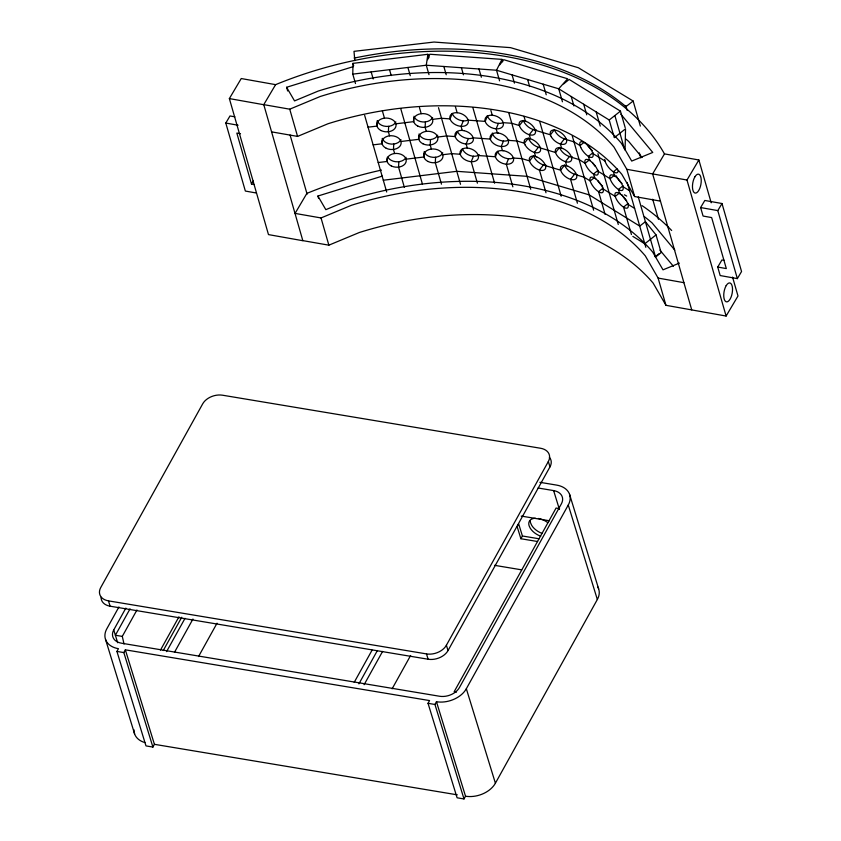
<?xml version="1.0" encoding="UTF-8"?>
<svg xmlns="http://www.w3.org/2000/svg" width="841" height="841" viewBox="0 0 841 841"><rect width="100%" height="100%" fill="white"/><g stroke="black" fill="none" stroke-linecap="round" stroke-linejoin="round"><path stroke-width="1.26" d="M625.084 149.666L625.536 128.82L614.298 137.682L609.21 120L558.729 88.799L496.516 70.234L426.282 65.23L352.789 74.134L352.989 63.359L427.869 54.297L428.889 57.829M388.668 126.35L388.374 131.753L389.541 135.821M387.375 157.13L387.133 161.461L378.219 162.544M393.756 144.032L393.462 149.435L394.629 153.504M398.844 161.714L398.55 167.117L404.384 187.427M413.951 117.319L413.709 121.64L395.869 123.806M419.028 135.002L418.797 139.322L400.957 141.488M428.994 74.66L426.282 65.23L427.869 54.297M425.42 121.903L425.115 127.306L426.292 131.375M424.116 152.684L423.875 157.004L406.045 159.17M430.497 139.585L430.203 144.988L431.37 149.057M435.585 157.267L435.291 162.67L441.472 184.158M427.575 59.7L429.814 54.245L501.961 59.375L502.634 61.74M463.296 120.873L461.057 126.329L462.235 130.45M468.363 138.513L466.124 143.969L467.312 148.079A9.661 6.234 22.3 0 1 478.066 158.854A9.661 6.234 22.3 0 1 462.424 157.74A9.661 6.234 22.3 0 1 467.312 148.079M499.575 80.841L496.516 70.234L501.961 59.375M487.454 115.921L485.215 121.388L468.132 120.168M473.462 156.237L471.223 161.693L477.404 183.18M492.574 133.614L490.335 139.07L473.157 137.85M498.408 123.354L496.169 128.81L497.357 132.952M503.486 141.004L501.247 146.46L502.445 150.644M508.574 158.676L506.324 164.142L512.863 186.86M118.938 606.95L106.828 628.774A23.191 16.074 -17.1 0 0 118.444 648.684L116.92 651.428L145.987 745.904L152.904 747.06L154.418 744.317L125.351 649.83L429.551 700.574L428.027 703.318L457.094 797.794L464.001 798.95L465.525 796.206A23.191 16.074 -17.1 0 0 495.402 783.213L597.341 599.496A23.191 16.074 -17.1 0 0 597.72 586.85M117.687 642.755L113.745 629.92L125.856 608.106M130.04 608.842L115.385 635.249L122.292 636.395L124.037 644.027M122.292 636.395L136.946 609.988M152.904 747.06L123.837 652.574L125.351 649.83M160.484 650.082L178.965 616.789M163.249 650.545L181.73 617.252M166.55 651.628L185.031 618.324M174.465 652.353L192.957 619.039M198.539 656.537L217.031 623.213M354.208 682.335L372.069 650.167M358.918 683.849L377.399 650.524M364.1 684.711L382.592 651.397M392.116 688.821L410.608 655.507M108.457 600.863L426.482 653.909A15.453 10.723 -17.1 0 0 446.392 645.247L548.343 461.53A15.453 10.723 -17.1 0 0 540.595 448.264L222.581 395.217A15.453 10.723 -17.1 0 0 202.67 403.88L100.72 587.586A15.453 10.723 -17.1 0 0 108.457 600.863L110.097 606.193L428.122 659.228A15.453 10.723 -17.1 0 0 448.032 650.566L549.982 466.86A15.453 10.723 -17.1 0 0 549.394 457.252M520.884 538.734L522.408 535.99L518.718 524.017L517.194 526.76L520.884 538.734L537.578 541.52M464.001 798.95L434.944 704.464L436.458 701.73A23.191 16.074 -17.1 0 0 466.335 688.737L568.274 505.02A23.191 16.074 -17.1 0 0 556.668 485.11L539.859 482.303M660.458 201.136L634.65 196.542L626.818 169.314L614.014 147.112A270.518 183.979 -16 0 0 320.2 96.505L289.735 109.183L263.769 104.641L302.844 240.715L268.479 234.597L229.362 98.586L241.241 78.539L275.606 84.647A309.278 210.334 -16 0 1 664.464 153.892L698.871 159.979L711.192 202.797M256.4 193.02L245.351 191.054L225.798 123.049L229.992 115.963L234.902 116.836M275.606 84.647L263.727 104.704L229.362 98.586M253.961 184.515L251.501 184.084L253.299 181.046M664.506 153.861L652.627 173.908L691.744 309.919L726.109 316.037L737.988 295.99L732.553 277.099M726.109 316.037L686.992 180.027L698.871 159.979M717.73 267.049L726.319 268.584L711.654 217.577L703.065 216.042L700.616 207.548L704.811 200.463L721.998 203.522L741.552 271.527L737.357 278.613L720.169 275.554L717.73 267.049L721.925 259.964L724.385 260.405M737.357 278.613L717.804 210.607L721.998 203.522M499.712 64.841L503.748 59.7L567.643 78.77L558.729 88.799L562.45 101.772M533.31 129.535L529.273 134.676L530.45 138.797M538.408 147.27L534.371 152.41L535.559 156.531M543.475 164.889L539.438 170.029L545.977 192.757M564.427 138.87L560.39 144.011L561.578 148.142M569.494 156.489L565.457 161.64L566.655 165.803M564.679 165.057L560.642 170.197L545.431 165.656M574.582 174.192L570.545 179.343L577.41 203.217M627.123 110.287L626.04 106.534L633.136 101.025L578.335 67.732L510.476 47.632L434.019 42.05L353.998 51.343L354.828 60.552M563.607 83.911L569.168 79.443L620.448 111.138L625.189 127.643M609.21 120L620.448 111.138M583.749 142.613L580.038 145.588L573.982 141.845L566.435 139.595M593.052 152.641L588.416 156.373L589.594 160.463M589.783 159.559L585.147 163.291L579.071 159.527L571.449 157.256M598.13 170.303L593.504 174.024L594.682 178.145M594.86 177.241L590.235 180.973L584.148 177.209L576.558 174.939M617.094 168.82L613.383 171.806L614.561 175.906M614.75 175.002L610.124 178.723L597.951 171.196M603.218 187.985L598.582 191.706L605.11 214.392M623.097 185.724L618.461 189.446L619.659 193.609M619.859 192.694L615.234 196.426L603.029 188.878M628.174 203.385L623.538 207.107L631.433 234.544M383.296 180.226L456.789 171.322L527.034 176.326L589.236 194.891L639.717 226.103L645.404 221.698L656.043 234.912L644.805 243.785L632.852 236.395M655.16 256.81L658.86 253.835M656.043 234.912L661.131 252.594L655.57 257.062L638.266 196.889M271.601 131.869L297.567 136.41L328.032 123.732A270.518 183.979 -16 0 1 621.846 174.339L634.65 196.542M381.457 170.092A309.278 210.334 -16 0 0 306.87 193.388L295.065 213.404L321.031 217.945L351.496 205.267A270.518 183.979 -16 0 1 645.31 255.874L658.114 278.087L665.946 305.315L691.754 309.909M302.897 240.631L328.863 245.173L359.328 232.505A270.518 183.979 -16 0 1 653.142 283.102L665.946 305.315M679.37 263.117L663.013 269.835L652.658 251.995A279.033 189.761 -16 0 0 349.604 199.801L325.835 209.672L317.909 196.037L382.266 176.126M287.675 90.986L286.613 87.275L353.441 66.586M368.043 127.18L376.968 126.097L377.262 120.683A9.661 6.896 3.1 0 0 386.156 126.413A9.661 6.896 3.1 0 0 395.88 121.956M432.621 119.359L441.536 118.276L450.061 118.886L452.3 113.419A9.661 6.234 22.3 0 0 467.554 120.284M373.131 144.862L382.045 143.779L382.34 138.366A9.661 6.896 3.1 0 0 391.244 144.095A9.661 6.896 3.1 0 0 400.968 139.638M437.698 137.041L446.624 135.958L455.202 136.568L457.536 131.553A9.661 6.234 22.3 0 0 466.576 138.302L468.973 138.586A9.661 6.234 22.3 0 0 473.073 137.766M442.786 154.723L451.701 153.64L460.227 154.25L462.476 148.783A9.661 6.234 22.3 0 0 469.856 155.469A9.661 6.234 22.3 0 0 479.286 154.702M354.114 58.05L354.776 57.966A309.278 210.334 -16 0 1 625.399 106.134L626.324 106.292M503.212 122.67L511.78 123.28L519.381 125.551L523.428 120.41L523.827 121.609A9.661 5.151 38.1 0 0 532.616 129.356L534.687 129.903A9.661 5.151 38.1 0 0 536.516 129.956M508.269 140.352L516.858 140.962L524.406 143.212L528.453 138.071A9.661 5.151 38.1 0 0 540.416 147.659M478.298 155.532L495.423 156.752L497.672 151.296L497.914 152.158A9.661 6.234 22.3 0 0 507.365 158.592L509.72 158.77A9.661 6.234 22.3 0 0 513.662 157.73M513.346 158.034L521.946 158.644L529.567 160.915L533.604 155.774L533.825 156.573A9.661 5.151 38.1 0 0 542.329 164.542L544.421 165.183A9.661 5.151 38.1 0 0 546.324 165.351M538.093 488.001L553.62 490.587A15.453 10.723 -17.1 0 1 561.368 503.864L459.417 687.581A15.453 10.723 -17.1 0 1 439.507 696.243L121.482 643.197A15.453 10.723 -17.1 0 1 113.745 629.92M559.549 508.616L556.09 508.038L454.14 691.754L456.442 692.132M521.22 516.069L549.467 520.779M522.408 535.99L539.092 538.776M494.519 565.32L521.641 569.841M116.92 651.428L123.837 652.574M428.027 703.318L434.944 704.464M154.418 744.317L457.315 794.84M626.818 169.314L686.992 180.027M225.798 123.049L238.077 125.235M700.616 207.548L717.804 210.607M240.515 133.73L236.836 133.078L251.501 184.084M658.114 278.087L683.922 282.671M535.265 130.292L550.424 134.812L554.461 129.672A9.661 5.151 38.1 0 0 566.435 139.259M540.416 147.995L555.586 152.515L559.622 147.375L559.875 148.268A9.661 5.151 38.1 0 0 568.453 156.184L570.545 156.804A9.661 5.151 38.1 0 0 572.427 156.952M592.884 153.535L605.005 161.02M622.908 186.628L629.552 190.728M627.964 204.289L634.629 208.421M625.399 106.134L626.04 106.534M620.826 114.176L652.753 152.431L631.717 161.073L621.362 143.233A279.033 189.761 -16 0 0 318.308 91.028L294.539 100.909L286.613 87.275M642.103 157.509L628.658 141.404A300.647 204.468 -16 0 0 625.809 139.017M674.808 250.124L652.122 222.939A300.647 204.468 -16 0 0 644.364 216.663M659.954 250.166L673.399 266.282M487.36 115.69L488.095 117.477A9.661 6.234 22.3 0 0 498.114 123.354L500.406 123.343A9.661 6.234 22.3 0 0 502.434 122.881M492.374 133.004L492.984 134.791A9.661 6.234 22.3 0 0 502.697 140.973L505.031 141.067A9.661 6.234 22.3 0 0 508.847 139.879M569.546 494.287L598.613 588.774M568.274 505.02L597.341 599.496M548.343 461.53L549.982 466.86M553.62 490.587L559.423 509.425M466.335 688.737L495.402 783.213M446.392 645.247L448.032 650.566M426.482 653.909L428.122 659.228M436.458 701.73L465.525 796.206M105.556 639.496L134.623 733.983M633.136 101.025L640.348 126.076M639.37 152.883L640.81 157.898M652.7 199.243L658.461 219.291M614.887 115.606L624.716 149.793M627.176 182.486L645.825 247.317M596.174 111.948L600.243 126.097M583.686 104.231L586.745 114.839M597.93 153.745L618.272 224.473M571.207 96.515L573.919 105.945M572.29 135.948L593.641 210.218M543.17 84.163L546.23 94.77M527.622 79.517L529.662 86.591M539.827 121.956L561.189 196.216M512.074 74.87L514.44 83.122M523.985 116.31L525.383 121.167M508.721 112.673L530.755 189.288M478.96 68.983L481.336 77.235M490.871 110.402L492.269 115.249M461.404 67.732L463.433 74.807M472.926 107.806L494.624 183.254M443.838 66.481L446.214 74.733M455.401 106.681L457.136 112.715A9.661 6.234 22.3 0 1 467.901 123.49A9.661 6.234 22.3 0 1 452.248 122.376A9.661 6.234 22.3 0 1 457.136 112.715M438.487 107.669L460.521 184.284M407.906 67.459L410.282 75.711M419.47 107.648L421.204 113.693M389.53 69.677L391.233 75.574M400.726 108.584L422.413 184.021M371.165 71.906L373.194 78.98M382.371 110.896L384.463 118.139M352.989 63.359L353.672 65.714M352.789 74.134L355.501 83.564M364.658 115.385L386.692 192.011M317.909 196.037L318.623 198.508M289.735 109.183L297.567 136.41M321.031 217.945L328.863 245.173M290.092 135.023L307.123 194.218M144.883 742.571A23.191 16.074 -17.1 0 1 133.982 729.809M540.721 536.201A13.53 7.905 29 0 1 530.198 528.148L529.063 525.667A13.53 7.905 29 0 1 535.381 518.235M538.419 518.466A13.53 7.905 29 0 1 547.806 522.671M542.245 533.457A13.53 7.905 29 0 1 531.722 525.404L530.587 522.923A13.53 7.905 29 0 1 530.282 520.59M624.4 194.786A309.278 210.334 -16 0 1 626.692 196.079M642.103 205.656A309.278 210.334 -16 0 1 671.665 230.497M618.135 170.586A9.661 3.721 51.2 0 1 611.659 170.544A9.661 3.721 51.2 0 1 604.721 159.401M406.045 157.32A9.661 6.896 3.1 0 1 397.593 161.808A9.661 6.896 3.1 0 1 388.258 157.772M442.797 152.873A9.661 6.896 3.1 0 1 433.073 157.33A9.661 6.896 3.1 0 1 424.179 151.601M437.709 135.191A9.661 6.896 3.1 0 1 427.985 139.648A9.661 6.896 3.1 0 1 419.091 133.919M432.621 117.509A9.661 6.896 3.1 0 1 422.907 121.966A9.661 6.896 3.1 0 1 414.003 116.237M576.968 174.644A9.661 5.151 38.1 0 1 575.013 174.35L572.889 173.582A9.661 5.151 38.1 0 1 564.753 165.393M592.253 150.634A9.661 3.721 51.2 0 1 587.438 145.051M595.396 166.476A9.661 3.721 51.2 0 1 592.379 162.502M602.64 186.176A9.661 3.721 51.2 0 1 597.772 180.678M622.014 183.506A9.661 3.721 51.2 0 1 616.222 175.811M626.577 200.726A9.661 3.721 51.2 0 1 622.014 194.902M110.097 606.193A15.453 10.723 -17.1 0 1 101.088 597.289M726.182 285.593L725.236 287.58A9.598 4.121 -79.9 0 0 726.025 301.719A9.598 4.121 -79.9 0 0 732.479 290.839A9.598 4.121 -79.9 0 0 727.276 284.142L726.182 285.593M694.897 176.81L693.951 178.797A9.608 4.121 -79.9 0 0 694.74 192.946A9.608 4.121 -79.9 0 0 701.194 182.055A9.608 4.121 -79.9 0 0 695.991 175.359L694.897 176.81M492.563 115.249L490.261 115.249A9.661 6.234 22.3 0 0 485.12 121.157L485.856 122.944A9.661 6.234 22.3 0 0 495.864 128.81L498.166 128.81A9.661 6.234 22.3 0 0 503.307 122.902L502.571 121.115A9.661 6.234 22.3 0 0 492.563 115.249M498.156 132.983L495.812 132.899A9.661 6.234 22.3 0 0 490.124 138.471L490.734 140.247A9.661 6.234 22.3 0 0 500.448 146.429L502.781 146.523A9.661 6.234 22.3 0 0 508.479 140.952L507.859 139.175A9.661 6.234 22.3 0 0 498.156 132.983M503.654 150.728L501.289 150.56A9.661 6.234 22.3 0 0 495.17 155.848L495.675 157.624A9.661 6.234 22.3 0 0 505.126 164.058L507.48 164.226A9.661 6.234 22.3 0 0 513.599 158.938L513.094 157.162A9.661 6.234 22.3 0 0 503.654 150.728M464.022 130.66L461.635 130.376A9.661 6.234 22.3 0 0 454.939 135.254L455.296 137.009A9.661 6.234 22.3 0 0 464.337 143.758L466.723 144.042A9.661 6.234 22.3 0 0 473.42 139.164L473.073 137.409A9.661 6.234 22.3 0 0 464.022 130.66M526.077 121.346L524.006 120.799A9.661 5.151 38.1 0 0 519.181 124.952L519.791 126.749A9.661 5.151 38.1 0 0 528.579 134.497L530.639 135.044A9.661 5.151 38.1 0 0 535.465 130.891L534.865 129.094A9.661 5.151 38.1 0 0 526.077 121.346M562.608 148.447L560.527 147.827A9.661 5.151 38.1 0 0 555.323 151.632L555.838 153.409A9.661 5.151 38.1 0 0 564.416 161.325L566.508 161.945A9.661 5.151 38.1 0 0 571.701 158.14L571.186 156.363A9.661 5.151 38.1 0 0 562.608 148.447M536.705 156.889L534.603 156.247A9.661 5.151 38.1 0 0 529.294 159.948L529.777 161.714A9.661 5.151 38.1 0 0 538.293 169.682L540.385 170.324A9.661 5.151 38.1 0 0 545.693 166.623L545.21 164.857A9.661 5.151 38.1 0 0 536.705 156.889M568.348 166.413L566.224 165.645A9.661 5.151 38.1 0 0 560.369 168.81L560.705 170.534A9.661 5.151 38.1 0 0 568.852 178.734L570.976 179.49A9.661 5.151 38.1 0 0 576.831 176.326L576.484 174.602A9.661 5.151 38.1 0 0 568.348 166.413M589.783 160.557L588.164 159.706A9.661 3.721 51.2 0 0 585.073 163.07L585.746 164.952A9.661 3.721 51.2 0 0 593.315 173.929L594.934 174.781A9.661 3.721 51.2 0 0 598.025 171.417L597.352 169.546A9.661 3.721 51.2 0 0 589.783 160.557M614.834 176.042L613.205 175.17A9.661 3.721 51.2 0 0 610.009 178.418L610.671 180.279A9.661 3.721 51.2 0 0 618.198 189.309L619.817 190.182A9.661 3.721 51.2 0 0 623.013 186.933L622.361 185.073A9.661 3.721 51.2 0 0 614.834 176.042M620.427 194.082L618.755 193.062A9.661 3.721 51.2 0 0 614.992 195.596L615.517 197.383A9.661 3.721 51.2 0 0 622.771 206.634L624.442 207.653A9.661 3.721 51.2 0 0 628.206 205.12L627.68 203.333A9.661 3.721 51.2 0 0 620.427 194.082M596.185 179.196L594.471 177.998A9.661 3.721 51.2 0 0 589.93 179.511L590.277 181.172A9.661 3.721 51.2 0 0 597.078 190.655L598.792 191.853A9.661 3.721 51.2 0 0 603.333 190.339L602.986 188.678A9.661 3.721 51.2 0 0 596.185 179.196M386.198 148.258A9.661 6.896 3.1 0 0 401.136 143.285A9.661 6.896 3.1 0 0 387.165 136.358A9.661 6.896 3.1 0 0 386.198 148.258M422.949 143.8A9.661 6.896 3.1 0 0 437.888 138.839A9.661 6.896 3.1 0 0 423.906 131.9A9.661 6.896 3.1 0 0 422.949 143.8M525.194 145.062A9.661 5.151 38.1 0 0 539.459 152.105A9.661 5.151 38.1 0 0 532.595 139.648A9.661 5.151 38.1 0 0 525.194 145.062M417.861 126.118A9.661 6.896 3.1 0 0 432.8 121.157A9.661 6.896 3.1 0 0 418.829 114.218A9.661 6.896 3.1 0 0 417.861 126.118M381.12 130.576A9.661 6.896 3.1 0 0 396.058 125.603A9.661 6.896 3.1 0 0 382.077 118.676A9.661 6.896 3.1 0 0 381.12 130.576M551.202 136.662A9.661 5.151 38.1 0 0 565.467 143.706A9.661 5.151 38.1 0 0 558.613 131.249A9.661 5.151 38.1 0 0 551.202 136.662M580.763 147.49A9.661 3.721 51.2 0 0 592.39 157.183A9.661 3.721 51.2 0 0 586.23 144.011A9.661 3.721 51.2 0 0 580.763 147.49M428.027 161.483A9.661 6.896 3.1 0 0 442.976 156.521A9.661 6.896 3.1 0 0 428.994 149.582A9.661 6.896 3.1 0 0 428.027 161.483M391.286 165.94A9.661 6.896 3.1 0 0 406.224 160.967A9.661 6.896 3.1 0 0 392.253 154.04A9.661 6.896 3.1 0 0 391.286 165.94"/></g></svg>
